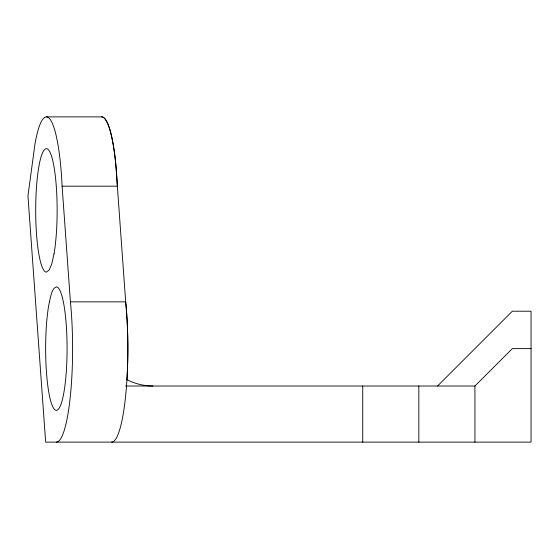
<?xml version="1.0" encoding="UTF-8"?>
<svg xmlns="http://www.w3.org/2000/svg" width="559" height="559" viewBox="0 0 559 559"><rect width="100%" height="100%" fill="white"/><g stroke="black" fill="none" stroke-linecap="round" stroke-linejoin="round"><path stroke-width="0.84" d="M437.543 386.017L512.351 311.209L531.05 311.209L531.05 442.12L45.663 442.12L27.95 195.895L34.938 144.271A93.507 16.239 90 0 1 62.105 186.189L70.42 301.86A93.507 16.239 -90 0 1 56.361 442.12M125.642 386.017L474.947 386.017L512.351 348.613L531.05 348.613M46.418 116.88L101.668 116.88A93.507 16.239 90 0 1 115.734 163.633L125.677 301.86A93.507 16.239 -90 0 1 126.907 379.98M62.105 186.189L117.355 186.189A93.507 16.239 -90 0 0 101.668 116.88M70.42 301.86L125.677 301.86A93.507 16.239 90 0 1 111.611 442.12M474.947 386.017L474.947 442.12M418.838 386.017L418.838 442.12M362.735 386.017L362.735 442.12M152.984 386.017A56.103 56.103 0 0 1 126.425 379.33M54.034 253.807L51.819 263.68L49.241 269.92L46.474 272.1A61.714 10.719 -90 0 1 36.049 194.714A61.714 10.719 -90 0 1 51.728 156.786A61.714 10.719 -90 0 1 54.034 253.807M49.562 301.511L48.78 304.969A61.714 10.719 90 0 0 51.002 402.061A61.714 10.719 90 0 0 66.71 364.587A61.714 10.719 90 0 0 56.361 286.9L55.383 287.64A50.841 8.825 -90 0 0 49.562 301.511"/></g></svg>
